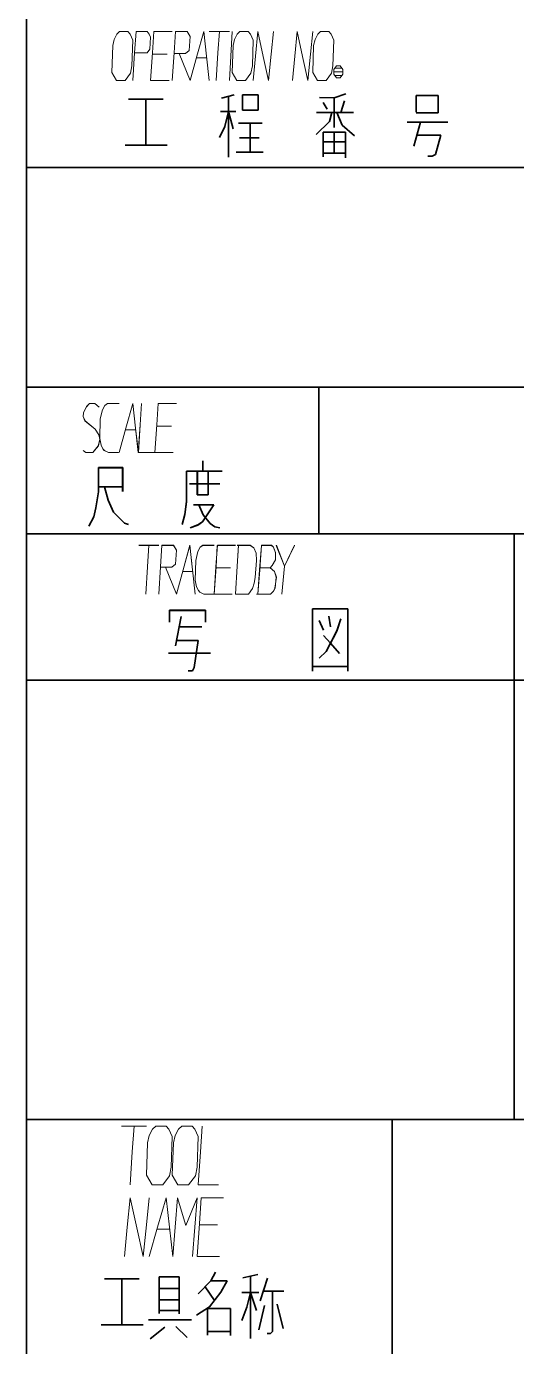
# Model space of a CAD drawing. Header units: millimetres. Extents: x 1333 to 104182, y -62616 to -5704.
# Drawn here: x 46891.3 to 46931.5, y -62393.4 to -62285.3 of the extents above; entities that cross this region are included whole.
import ezdxf

# ---------------------------------------------------------------- set-up
doc = ezdxf.new("R2010")
doc.units = ezdxf.units.MM
doc.header["$LTSCALE"] = 0.5
doc.layers.add('08', color=1, linetype='Continuous')

# ---------------------------------------------------------------- blocks, each defined once
blk = doc.blocks.new('999')
at = {"color": 7, "lineweight": 35}
for p, q in [((75474.98, -11451.12), (75474.98, -11826.55)), ((75474.98, -11502.12), (75594.98, -11502.12)), ((75849.98, -11529.12), (75474.98, -11529.12)), ((75849.98, -11547.12), (75474.98, -11547.12)), ((75534.98, -11619.12), (75534.98, -11547.12)), ((75534.98, -11547.12), (75534.98, -11619.12)), ((75474.98, -11565.12), (75849.98, -11565.12)), ((75849.98, -11619.12), (75474.98, -11619.12)), ((75519.98, -11694.12), (75519.98, -11619.12))]:
    blk.add_line(p, q, dxfattribs=at)
at = {"color": 7, "lineweight": 35, "ltscale": 0.035352}
for p, q in [((75487.56, -11493.7), (75491.8, -11493.7)), ((75484.6, -11638.71), (75488.85, -11638.71))]:
    blk.add_line(p, q, dxfattribs=at)
at = {"color": 7, "lineweight": 35, "ltscale": 0.047241}
blk.add_line((75489.69, -11493.7), (75489.69, -11499.37), dxfattribs=at)
at = {"color": 7, "lineweight": 35, "ltscale": 0.013541}
blk.add_line((75500.55, -11493.17), (75498.98, -11493.58), dxfattribs=at)
at = {"color": 7, "lineweight": 35, "ltscale": 0.062445}
blk.add_line((75499.85, -11493.35), (75499.85, -11500.85), dxfattribs=at)
at = {"color": 7, "lineweight": 35, "ltscale": 0.015881}
for p, q in [((75501.58, -11493.19), (75503.49, -11493.19)), ((75503.49, -11495.04), (75501.58, -11495.04))]:
    blk.add_line(p, q, dxfattribs=at)
at = {"color": 7, "lineweight": 35, "ltscale": 0.015408}
for p, q in [((75501.58, -11495.04), (75501.58, -11493.19)), ((75503.49, -11493.19), (75503.49, -11495.04))]:
    blk.add_line(p, q, dxfattribs=at)
at = {"color": 7, "lineweight": 35, "ltscale": 0.014799}
blk.add_line((75512.84, -11493.55), (75511.06, -11493.5), dxfattribs=at)
at = {"color": 7, "lineweight": 35, "ltscale": 0.007986}
blk.add_line((75511.5, -11494.12), (75511.99, -11494.94), dxfattribs=at)
at = {"color": 7, "lineweight": 35, "ltscale": 0.012807}
blk.add_line((75514.29, -11493.06), (75512.84, -11493.55), dxfattribs=at)
at = {"color": 7, "lineweight": 35, "ltscale": 0.030356}
blk.add_line((75512.84, -11493.55), (75512.84, -11497.19), dxfattribs=at)
at = {"color": 7, "lineweight": 35, "ltscale": 0.012557}
blk.add_line((75514.12, -11493.91), (75513.68, -11495.35), dxfattribs=at)
at = {"color": 7, "lineweight": 35, "ltscale": 0.0229}
for p, q in [((75522.92, -11493.25), (75525.66, -11493.25)), ((75525.66, -11495.38), (75522.92, -11495.38)), ((75511.48, -11497.74), (75514.23, -11497.74)), ((75511.48, -11498.95), (75514.23, -11498.95)), ((75511.48, -11500.35), (75514.23, -11500.35))]:
    blk.add_line(p, q, dxfattribs=at)
at = {"color": 7, "lineweight": 35, "ltscale": 0.017297}
blk.add_line((75522.92, -11495.32), (75522.92, -11493.25), dxfattribs=at)
at = {"color": 7, "lineweight": 35, "ltscale": 0.017825}
blk.add_line((75525.66, -11493.25), (75525.66, -11495.38), dxfattribs=at)
at = {"color": 7, "lineweight": 35, "ltscale": 0.015503}
blk.add_line((75498.88, -11495.22), (75500.74, -11495.22), dxfattribs=at)
at = {"color": 7, "lineweight": 35, "ltscale": 0.015863}
blk.add_line((75499.85, -11495.22), (75499.39, -11497.07), dxfattribs=at)
at = {"color": 7, "lineweight": 35, "ltscale": 0.01831}
blk.add_line((75499.85, -11495.22), (75500.43, -11497.34), dxfattribs=at)
at = {"color": 7, "lineweight": 35, "ltscale": 0.038208}
blk.add_line((75510.66, -11495.35), (75515.24, -11495.35), dxfattribs=at)
at = {"color": 7, "lineweight": 35, "ltscale": 0.009288}
blk.add_line((75512.56, -11495.35), (75512.29, -11496.43), dxfattribs=at)
at = {"color": 7, "lineweight": 35, "ltscale": 0.014155}
blk.add_line((75513.19, -11495.35), (75513.85, -11496.91), dxfattribs=at)
at = {"color": 7, "lineweight": 35, "ltscale": 0.012209}
blk.add_line((75499.39, -11497.07), (75498.76, -11498.4), dxfattribs=at)
at = {"color": 7, "lineweight": 35, "ltscale": 0.024377}
for p, q in [((75501.06, -11496.67), (75503.98, -11496.67)), ((75523.04, -11498.11), (75525.96, -11498.11))]:
    blk.add_line(p, q, dxfattribs=at)
at = {"color": 7, "lineweight": 35, "ltscale": 0.029434}
blk.add_line((75502.5, -11496.67), (75502.5, -11500.2), dxfattribs=at)
at = {"color": 7, "lineweight": 35, "ltscale": 0.019327}
blk.add_line((75512.29, -11496.43), (75510.62, -11498.04), dxfattribs=at)
at = {"color": 7, "lineweight": 35, "ltscale": 0.016253}
blk.add_line((75513.85, -11496.91), (75515.33, -11498.19), dxfattribs=at)
at = {"color": 7, "lineweight": 35, "ltscale": 0.041748}
blk.add_line((75521.84, -11496.51), (75526.85, -11496.51), dxfattribs=at)
at = {"color": 7, "lineweight": 35, "ltscale": 0.025634}
blk.add_line((75523.47, -11496.51), (75522.67, -11499.48), dxfattribs=at)
at = {"color": 7, "lineweight": 35, "ltscale": 0.019995}
blk.add_line((75501.22, -11498.46), (75503.62, -11498.46), dxfattribs=at)
at = {"color": 7, "lineweight": 35, "ltscale": 0.025415}
blk.add_line((75511.48, -11500.79), (75511.48, -11497.74), dxfattribs=at)
at = {"color": 7, "lineweight": 35, "ltscale": 0.021707}
blk.add_line((75512.86, -11497.74), (75512.86, -11500.35), dxfattribs=at)
at = {"color": 7, "lineweight": 35, "ltscale": 0.026474}
blk.add_line((75514.23, -11497.74), (75514.23, -11500.92), dxfattribs=at)
at = {"color": 7, "lineweight": 35, "ltscale": 0.020594}
blk.add_line((75525.96, -11498.11), (75525.32, -11500.5), dxfattribs=at)
at = {"color": 7, "lineweight": 35, "ltscale": 0.043286}
blk.add_line((75487.12, -11499.37), (75492.31, -11499.37), dxfattribs=at)
at = {"color": 7, "lineweight": 35, "ltscale": 0.027747}
blk.add_line((75500.77, -11500.2), (75504.1, -11500.2), dxfattribs=at)
at = {"color": 7, "lineweight": 35, "ltscale": 0.004529}
blk.add_line((75524.92, -11500.73), (75524.38, -11500.73), dxfattribs=at)
at = {"color": 7, "lineweight": 35, "ltscale": 0.003862}
blk.add_line((75525.32, -11500.5), (75524.92, -11500.73), dxfattribs=at)
at = {"color": 7, "lineweight": 35, "ltscale": 0.15}
blk.add_line((75510.98, -11529.12), (75510.98, -11547.12), dxfattribs=at)
at = {"color": 7, "lineweight": 35, "ltscale": 0.01048}
blk.add_line((75496.7, -11538.17), (75496.7, -11539.43), dxfattribs=at)
at = {"color": 7, "lineweight": 35, "ltscale": 0.024719}
blk.add_line((75483.84, -11541.97), (75483.84, -11539), dxfattribs=at)
at = {"color": 7, "lineweight": 35, "ltscale": 0.024854}
for p, q in [((75483.84, -11539), (75486.83, -11539)), ((75483.84, -11541.37), (75486.83, -11541.37))]:
    blk.add_line(p, q, dxfattribs=at)
at = {"color": 7, "lineweight": 35, "ltscale": 0.024521}
blk.add_line((75486.83, -11539), (75486.83, -11541.94), dxfattribs=at)
at = {"color": 7, "lineweight": 35, "ltscale": 0.031244}
blk.add_line((75494.66, -11539.43), (75494.66, -11543.18), dxfattribs=at)
at = {"color": 7, "lineweight": 35, "ltscale": 0.036694}
blk.add_line((75499.07, -11539.43), (75494.66, -11539.43), dxfattribs=at)
at = {"color": 7, "lineweight": 35, "ltscale": 0.024323}
for p, q in [((75496.01, -11539.43), (75496.01, -11542.35)), ((75497.36, -11542.35), (75497.36, -11539.43))]:
    blk.add_line(p, q, dxfattribs=at)
at = {"color": 7, "lineweight": 35, "ltscale": 0.013959}
blk.add_line((75484.58, -11541.37), (75485.03, -11542.99), dxfattribs=at)
at = {"color": 7, "lineweight": 35, "ltscale": 0.030969}
blk.add_line((75498.78, -11540.97), (75495.07, -11540.97), dxfattribs=at)
at = {"color": 7, "lineweight": 35, "ltscale": 0.016611}
blk.add_line((75483.54, -11543.94), (75483.84, -11541.97), dxfattribs=at)
at = {"color": 7, "lineweight": 35, "ltscale": 0.013629}
blk.add_line((75485.03, -11542.99), (75485.69, -11544.48), dxfattribs=at)
at = {"color": 7, "lineweight": 35, "ltscale": 0.011255}
blk.add_line((75496.01, -11542.35), (75497.36, -11542.35), dxfattribs=at)
at = {"color": 7, "lineweight": 35, "ltscale": 0.009543}
blk.add_line((75483.28, -11545.05), (75483.54, -11543.94), dxfattribs=at)
at = {"color": 7, "lineweight": 35, "ltscale": 0.008799}
blk.add_line((75485.69, -11544.48), (75486.45, -11545.22), dxfattribs=at)
at = {"color": 7, "lineweight": 35, "ltscale": 0.010648}
blk.add_line((75494.48, -11544.77), (75494.14, -11546), dxfattribs=at)
at = {"color": 7, "lineweight": 35, "ltscale": 0.013344}
blk.add_line((75494.66, -11543.18), (75494.48, -11544.77), dxfattribs=at)
at = {"color": 7, "lineweight": 35, "ltscale": 0.020715}
blk.add_line((75495.56, -11543.56), (75498.05, -11543.56), dxfattribs=at)
at = {"color": 7, "lineweight": 35, "ltscale": 0.011421}
blk.add_line((75496.18, -11543.56), (75496.72, -11544.81), dxfattribs=at)
at = {"color": 7, "lineweight": 35, "ltscale": 0.020932}
blk.add_line((75498.05, -11543.56), (75496.65, -11545.64), dxfattribs=at)
at = {"color": 7, "lineweight": 35, "ltscale": 0.01079}
blk.add_line((75482.66, -11546.19), (75483.28, -11545.05), dxfattribs=at)
at = {"color": 7, "lineweight": 35, "ltscale": 0.007125}
blk.add_line((75486.45, -11545.22), (75487.04, -11545.83), dxfattribs=at)
at = {"color": 7, "lineweight": 35, "ltscale": 0.004316}
blk.add_line((75487.04, -11545.83), (75487.54, -11545.98), dxfattribs=at)
at = {"color": 7, "lineweight": 35, "ltscale": 0.008369}
blk.add_line((75496.09, -11546.05), (75495.14, -11546.38), dxfattribs=at)
at = {"color": 7, "lineweight": 35, "ltscale": 0.005809}
blk.add_line((75496.65, -11545.64), (75496.09, -11546.05), dxfattribs=at)
at = {"color": 7, "lineweight": 35, "ltscale": 0.011233}
blk.add_line((75496.72, -11544.81), (75497.58, -11545.86), dxfattribs=at)
at = {"color": 7, "lineweight": 35, "ltscale": 0.006083}
blk.add_line((75497.58, -11545.86), (75498.17, -11546.28), dxfattribs=at)
at = {"color": 7, "lineweight": 35, "ltscale": 0.005221}
blk.add_line((75498.17, -11546.28), (75498.78, -11546.4), dxfattribs=at)
at = {"color": 7, "lineweight": 35, "ltscale": 0.036902}
blk.add_line((75492.6, -11556.54), (75497.03, -11556.54), dxfattribs=at)
at = {"color": 7, "lineweight": 35, "ltscale": 0.012259}
blk.add_line((75492.6, -11558.01), (75492.6, -11556.54), dxfattribs=at)
at = {"color": 7, "lineweight": 35, "ltscale": 0.030595}
blk.add_line((75494.02, -11557.3), (75493.34, -11560.9), dxfattribs=at)
at = {"color": 7, "lineweight": 35, "ltscale": 0.012061}
blk.add_line((75497.03, -11556.54), (75497.03, -11557.98), dxfattribs=at)
at = {"color": 7, "lineweight": 35, "ltscale": 0.036108}
for p, q in [((75510.2, -11556.37), (75514.53, -11556.37)), ((75510.2, -11563.44), (75514.53, -11563.44))]:
    blk.add_line(p, q, dxfattribs=at)
at = {"color": 7, "lineweight": 35, "ltscale": 0.063873}
for p, q in [((75510.2, -11564.03), (75510.2, -11556.37)), ((75514.53, -11556.37), (75514.53, -11564.03))]:
    blk.add_line(p, q, dxfattribs=at)
at = {"color": 7, "lineweight": 35, "ltscale": 0.010992}
blk.add_line((75512.21, -11557.25), (75512.4, -11558.55), dxfattribs=at)
at = {"color": 7, "lineweight": 35, "ltscale": 0.013066}
blk.add_line((75513.65, -11557.58), (75513.18, -11559.08), dxfattribs=at)
at = {"color": 7, "lineweight": 35, "ltscale": 0.023132}
blk.add_line((75493.78, -11558.57), (75496.56, -11558.57), dxfattribs=at)
at = {"color": 7, "lineweight": 35, "ltscale": 0.011061}
blk.add_line((75511, -11557.77), (75511.55, -11558.98), dxfattribs=at)
at = {"color": 7, "lineweight": 35, "ltscale": 0.023868}
blk.add_line((75513.18, -11559.08), (75511.85, -11561.61), dxfattribs=at)
at = {"color": 7, "lineweight": 35, "ltscale": 0.022034}
blk.add_line((75493.46, -11560.24), (75496.11, -11560.24), dxfattribs=at)
at = {"color": 7, "lineweight": 35, "ltscale": 0.027953}
blk.add_line((75496.11, -11560.24), (75495.64, -11563.56), dxfattribs=at)
at = {"color": 7, "lineweight": 35, "ltscale": 0.010602}
blk.add_line((75511.55, -11559.62), (75512.4, -11560.56), dxfattribs=at)
at = {"color": 7, "lineweight": 35, "ltscale": 0.01417}
blk.add_line((75512.4, -11560.56), (75513.51, -11561.85), dxfattribs=at)
at = {"color": 7, "lineweight": 35, "ltscale": 0.043213}
blk.add_line((75492.46, -11561.8), (75497.65, -11561.8), dxfattribs=at)
at = {"color": 7, "lineweight": 35, "ltscale": 0.009648}
blk.add_line((75511.85, -11561.61), (75511, -11562.4), dxfattribs=at)
at = {"color": 7, "lineweight": 35, "ltscale": 0.00435}
blk.add_line((75495.4, -11563.96), (75494.88, -11563.99), dxfattribs=at)
at = {"color": 7, "lineweight": 35, "ltscale": 0.003899}
blk.add_line((75495.64, -11563.56), (75495.4, -11563.96), dxfattribs=at)
at = {"color": 7, "lineweight": 35, "ltscale": 0.047238}
blk.add_line((75486.74, -11638.71), (75486.74, -11644.38), dxfattribs=at)
at = {"color": 7, "lineweight": 35, "ltscale": 0.037363}
blk.add_line((75491.33, -11642.96), (75491.33, -11638.48), dxfattribs=at)
at = {"color": 7, "lineweight": 35, "ltscale": 0.020349}
for p, q in [((75491.33, -11638.48), (75493.77, -11638.48)), ((75491.33, -11639.9), (75493.77, -11639.9)), ((75491.33, -11641.29), (75493.77, -11641.29)), ((75491.33, -11642.6), (75493.77, -11642.6))]:
    blk.add_line(p, q, dxfattribs=at)
at = {"color": 7, "lineweight": 35, "ltscale": 0.037793}
blk.add_line((75493.77, -11638.48), (75493.77, -11643.01), dxfattribs=at)
at = {"color": 7, "lineweight": 35, "ltscale": 0.01005}
blk.add_line((75498.25, -11637.91), (75497.68, -11638.97), dxfattribs=at)
at = {"color": 7, "lineweight": 35, "ltscale": 0.015902}
blk.add_line((75503.46, -11638.19), (75501.6, -11638.58), dxfattribs=at)
at = {"color": 7, "lineweight": 35, "ltscale": 0.063971}
blk.add_line((75502.57, -11638.38), (75502.57, -11646.05), dxfattribs=at)
at = {"color": 7, "lineweight": 35, "ltscale": 0.024585}
blk.add_line((75504.65, -11638.62), (75503.74, -11641.43), dxfattribs=at)
at = {"color": 7, "lineweight": 35, "ltscale": 0.018417}
blk.add_line((75497.68, -11638.97), (75496.13, -11640.55), dxfattribs=at)
at = {"color": 7, "lineweight": 35, "ltscale": 0.016932}
blk.add_line((75498.11, -11641.38), (75496.96, -11639.71), dxfattribs=at)
at = {"color": 7, "lineweight": 35, "ltscale": 0.018938}
blk.add_line((75498.92, -11640.37), (75497.5, -11642.14), dxfattribs=at)
at = {"color": 7, "lineweight": 35, "ltscale": 0.016846}
blk.add_line((75497.68, -11638.97), (75499.7, -11638.97), dxfattribs=at)
at = {"color": 7, "lineweight": 35, "ltscale": 0.013337}
blk.add_line((75499.7, -11638.97), (75498.92, -11640.37), dxfattribs=at)
at = {"color": 7, "lineweight": 35, "ltscale": 0.01731}
blk.add_line((75501.49, -11640.4), (75503.56, -11640.4), dxfattribs=at)
at = {"color": 7, "lineweight": 35, "ltscale": 0.015606}
blk.add_line((75502.57, -11640.4), (75502.11, -11642.21), dxfattribs=at)
at = {"color": 7, "lineweight": 35, "ltscale": 0.019506}
blk.add_line((75502.57, -11640.4), (75503.31, -11642.62), dxfattribs=at)
at = {"color": 7, "lineweight": 35, "ltscale": 0.021167}
blk.add_line((75504.13, -11640.23), (75506.67, -11640.23), dxfattribs=at)
at = {"color": 7, "lineweight": 35, "ltscale": 0.041412}
blk.add_line((75505.28, -11640.23), (75505.28, -11645.2), dxfattribs=at)
at = {"color": 7, "lineweight": 35, "ltscale": 0.0158}
blk.add_line((75497.5, -11642.14), (75495.91, -11643.18), dxfattribs=at)
at = {"color": 7, "lineweight": 35, "ltscale": 0.025803}
blk.add_line((75504.27, -11641.98), (75503.58, -11644.99), dxfattribs=at)
at = {"color": 7, "lineweight": 35, "ltscale": 0.025435}
blk.add_line((75505.83, -11641.84), (75506.57, -11644.8), dxfattribs=at)
at = {"color": 7, "lineweight": 35, "ltscale": 0.044141}
blk.add_line((75489.99, -11643.76), (75495.29, -11643.76), dxfattribs=at)
at = {"color": 7, "lineweight": 35, "ltscale": 0.023572}
for p, q in [((75497.26, -11642.34), (75500.09, -11642.34)), ((75497.26, -11645.19), (75500.09, -11645.19))]:
    blk.add_line(p, q, dxfattribs=at)
at = {"color": 7, "lineweight": 35, "ltscale": 0.027603}
blk.add_line((75497.26, -11645.65), (75497.26, -11642.34), dxfattribs=at)
at = {"color": 7, "lineweight": 35, "ltscale": 0.027719}
blk.add_line((75500.09, -11642.34), (75500.09, -11645.66), dxfattribs=at)
at = {"color": 7, "lineweight": 35, "ltscale": 0.014325}
blk.add_line((75502.11, -11642.21), (75501.5, -11643.82), dxfattribs=at)
at = {"color": 7, "lineweight": 35, "ltscale": 0.043274}
blk.add_line((75484.17, -11644.38), (75489.36, -11644.38), dxfattribs=at)
at = {"color": 7, "lineweight": 35, "ltscale": 0.019084}
blk.add_line((75492, -11644.66), (75490.2, -11646.08), dxfattribs=at)
at = {"color": 7, "lineweight": 35, "ltscale": 0.016232}
blk.add_line((75493.36, -11644.56), (75494.75, -11645.93), dxfattribs=at)
at = {"color": 7, "lineweight": 35, "ltscale": 0.002965}
blk.add_line((75505.28, -11645.2), (75505.03, -11645.45), dxfattribs=at)
at = {"color": 7, "lineweight": 35, "ltscale": 0.003479}
blk.add_line((75505.03, -11645.45), (75504.61, -11645.45), dxfattribs=at)
at = {"color": 7, "lineweight": 13}
for points in [[(75487.12, -11491.4), (75487.79, -11490.5), (75487.96, -11489.6), (75488.08, -11486.45), (75487.74, -11485.7), (75487.46, -11485.4), (75486.44, -11485.4), (75486.11, -11485.7), (75485.77, -11486.37), (75485.6, -11487.12), (75485.49, -11490.42), (75486.05, -11491.4)], [(75501.93, -11491.4), (75502.61, -11490.5), (75502.78, -11489.6), (75502.89, -11486.45), (75502.55, -11485.7), (75502.27, -11485.4), (75501.26, -11485.4), (75500.92, -11485.7), (75500.58, -11486.37), (75500.41, -11487.12), (75500.3, -11490.42), (75500.86, -11491.4)], [(75511.85, -11491.4), (75512.52, -11490.5), (75512.69, -11489.6), (75512.8, -11486.45), (75512.47, -11485.7), (75512.18, -11485.4), (75511.17, -11485.4), (75510.83, -11485.7), (75510.49, -11486.37), (75510.32, -11487.12), (75510.21, -11490.42), (75510.78, -11491.4)], [(75513.14, -11491.1), (75513.59, -11491.1), (75513.93, -11490.65), (75513.93, -11490.05), (75513.59, -11489.6), (75513.14, -11489.6), (75512.8, -11490.05), (75512.8, -11490.65)], [(75491.75, -11627.14), (75492.59, -11626.06), (75492.79, -11624.98), (75492.93, -11621.2), (75492.52, -11620.3), (75492.17, -11619.94), (75490.92, -11619.94), (75490.51, -11620.3), (75490.09, -11621.11), (75489.88, -11622.01), (75489.74, -11625.97), (75490.44, -11627.14)], [(75494.94, -11627.14), (75495.77, -11626.06), (75495.98, -11624.98), (75496.12, -11621.2), (75495.7, -11620.3), (75495.36, -11619.94), (75494.11, -11619.94), (75493.69, -11620.3), (75493.28, -11621.11), (75493.07, -11622.01), (75492.93, -11625.97), (75493.63, -11627.14)]]:
    blk.add_lwpolyline(points, close=True, dxfattribs=at)
for points in [[(75488.08, -11491.4), (75488.3, -11488.02), (75488.47, -11485.4), (75489.82, -11485.4), (75490.1, -11485.7), (75490.27, -11486.07), (75490.16, -11487.57), (75489.82, -11488.02), (75488.3, -11488.02)], [(75492.53, -11491.4), (75490.27, -11491.4), (75490.5, -11488.02), (75490.67, -11485.4), (75492.92, -11485.4)], [(75492.92, -11491.4), (75493.15, -11488.02), (75493.31, -11485.4), (75494.78, -11485.4), (75495.12, -11486), (75495, -11487.72), (75494.55, -11488.1), (75493.15, -11488.1)], [(75495.12, -11491.4), (75495.96, -11488.4), (75496.81, -11485.4), (75497.14, -11488.4), (75497.48, -11491.4)], [(75497.48, -11485.4), (75499.96, -11485.4)], [(75498.33, -11491.4), (75498.55, -11488.02), (75498.72, -11485.4)], [(75499.96, -11491.4), (75500.13, -11488.4), (75500.3, -11485.4)], [(75502.89, -11491.4), (75503.17, -11488.4), (75503.45, -11485.4), (75504.13, -11488.47), (75504.75, -11491.4), (75505.09, -11488.17), (75505.37, -11485.4)], [(75507.73, -11491.4), (75508.02, -11488.4), (75508.3, -11485.4), (75508.97, -11488.47), (75509.59, -11491.4), (75509.93, -11488.17), (75510.21, -11485.4)], [(75490.5, -11488.17), (75492.3, -11488.17)], [(75493.77, -11488.1), (75495.12, -11491.4)], [(75495.91, -11488.62), (75497.14, -11488.62)], [(75513.93, -11490.35), (75512.8, -11490.35)], [(75512.92, -11489.9), (75513.82, -11489.9)], [(75512.92, -11490.8), (75513.82, -11490.8)], [(75481.97, -11536.9), (75482.31, -11537.13), (75483.16, -11537.13), (75483.83, -11536.3), (75484, -11535.55), (75483.89, -11534.95), (75483.44, -11534.28), (75482.19, -11533.23), (75481.97, -11532.7), (75482.02, -11532.25), (75482.36, -11531.5), (75482.76, -11531.13), (75483.38, -11531.13), (75483.95, -11531.58)], [(75486.32, -11537.13), (75485.08, -11537.13), (75484.57, -11536.9), (75484.4, -11536.68), (75484.17, -11536.23), (75484, -11535.4), (75484.06, -11533), (75484.34, -11531.88), (75484.63, -11531.35), (75484.97, -11531.13), (75486.38, -11531.13)], [(75486.38, -11537.13), (75487.23, -11534.13), (75488.08, -11531.13), (75488.42, -11534.13), (75488.75, -11537.13)], [(75490.79, -11537.13), (75488.75, -11537.13), (75488.98, -11533.75), (75489.15, -11531.13)], [(75493.05, -11537.13), (75490.79, -11537.13), (75491.02, -11533.75), (75491.19, -11531.13), (75493.45, -11531.13)], [(75487.17, -11534.35), (75488.42, -11534.35)], [(75491.02, -11533.9), (75492.83, -11533.9)], [(75488.83, -11548.55), (75491.27, -11548.55)], [(75489.66, -11554.55), (75489.88, -11551.17), (75490.05, -11548.55)], [(75491.27, -11554.55), (75491.49, -11551.17), (75491.66, -11548.55), (75493.1, -11548.55), (75493.43, -11549.15), (75493.32, -11550.87), (75492.88, -11551.25), (75491.49, -11551.25)], [(75493.43, -11554.55), (75494.26, -11551.55), (75495.09, -11548.55), (75495.43, -11551.55), (75495.76, -11554.55)], [(75498.03, -11554.55), (75496.81, -11554.55), (75496.31, -11554.32), (75496.15, -11554.1), (75495.92, -11553.65), (75495.76, -11552.82), (75495.81, -11550.42), (75496.09, -11549.3), (75496.37, -11548.77), (75496.7, -11548.55), (75498.09, -11548.55)], [(75500.3, -11554.55), (75498.09, -11554.55), (75498.31, -11551.17), (75498.47, -11548.55), (75500.69, -11548.55)], [(75500.69, -11554.55), (75502.3, -11554.55), (75502.8, -11553.87), (75503.02, -11553.2), (75503.13, -11552.52), (75503.3, -11550.42), (75503.24, -11549.52), (75502.96, -11548.85), (75502.52, -11548.55), (75500.91, -11548.55)], [(75501.08, -11548.55), (75500.91, -11551.1), (75500.69, -11554.55)], [(75503.3, -11554.55), (75505.01, -11554.55), (75505.4, -11554.17), (75505.57, -11553.8), (75505.73, -11552.45), (75505.51, -11551.77), (75504.96, -11551.32), (75505.24, -11551.02), (75505.62, -11550.35), (75505.62, -11549.45), (75505.4, -11548.77), (75505.12, -11548.55), (75503.91, -11548.55), (75503.68, -11551.55), (75503.46, -11554.55)], [(75505.73, -11548.55), (75506.73, -11551.1), (75506.4, -11554.55)], [(75506.73, -11551.1), (75507.95, -11548.55)], [(75492.1, -11551.25), (75493.43, -11554.55)], [(75494.21, -11551.77), (75495.43, -11551.77)], [(75498.31, -11551.32), (75500.08, -11551.32)], [(75504.96, -11551.32), (75503.68, -11551.32)], [(75486.7, -11619.94), (75489.74, -11619.94)], [(75487.73, -11627.14), (75488.01, -11623.09), (75488.22, -11619.94)], [(75498.62, -11627.14), (75496.12, -11627.14), (75496.4, -11623.09), (75496.61, -11619.94)], [(75487.04, -11635.95), (75487.39, -11632.35), (75487.74, -11628.75), (75488.57, -11632.44), (75489.33, -11635.95), (75489.75, -11632.08), (75490.09, -11628.75)], [(75490.09, -11635.95), (75491.13, -11632.35), (75492.17, -11628.75), (75492.59, -11632.35), (75493, -11635.95)], [(75493, -11635.95), (75493.28, -11632.35), (75493.56, -11628.75), (75494.6, -11632.17), (75495.98, -11628.75), (75495.71, -11632.35), (75495.43, -11635.95)], [(75498.76, -11635.95), (75495.98, -11635.95), (75496.26, -11631.9), (75496.47, -11628.75), (75499.24, -11628.75)], [(75496.26, -11632.08), (75498.48, -11632.08)], [(75491.06, -11632.62), (75492.59, -11632.62)]]:
    blk.add_lwpolyline(points, dxfattribs=at)

msp = doc.modelspace()

# ---------------------------------------------------------------- linework, layer by layer
at = {"color": 7, "lineweight": 35}
for p, q in [((46891.32, -62262.825), (46891.32, -62513.113)), ((47141.32, -62326.825), (46891.32, -62326.825)), ((46931.32, -62374.825), (46931.32, -62326.825)), ((46931.32, -62326.825), (46931.32, -62374.825)), ((46891.32, -62338.825), (47141.32, -62338.825))]:
    msp.add_line(p, q, dxfattribs=at)
at = {"color": 7, "lineweight": 35, "ltscale": 0.15}
msp.add_line((46915.32, -62314.825), (46915.32, -62326.825), dxfattribs=at)
at = {"color": 7, "lineweight": 35, "ltscale": 0.024719}
msp.add_line((46897.23, -62323.389), (46897.23, -62321.412), dxfattribs=at)
at = {"color": 7, "lineweight": 35, "ltscale": 0.024854}
for p, q in [((46897.23, -62321.412), (46899.218, -62321.412)), ((46897.23, -62322.994), (46899.218, -62322.994))]:
    msp.add_line(p, q, dxfattribs=at)
at = {"color": 7, "lineweight": 35, "ltscale": 0.024521}
msp.add_line((46899.218, -62321.412), (46899.218, -62323.373), dxfattribs=at)
at = {"color": 7, "lineweight": 35, "ltscale": 0.031244}
msp.add_line((46904.444, -62321.696), (46904.444, -62324.196), dxfattribs=at)
at = {"color": 7, "lineweight": 35, "ltscale": 0.036694}
msp.add_line((46907.379, -62321.696), (46904.444, -62321.696), dxfattribs=at)
at = {"color": 7, "lineweight": 35, "ltscale": 0.024323}
for p, q in [((46905.343, -62321.696), (46905.343, -62323.642)), ((46906.244, -62323.642), (46906.244, -62321.696))]:
    msp.add_line(p, q, dxfattribs=at)
at = {"color": 7, "lineweight": 35, "ltscale": 0.01048}
msp.add_line((46905.801, -62320.858), (46905.801, -62321.696), dxfattribs=at)
at = {"color": 7, "lineweight": 35, "ltscale": 0.030969}
msp.add_line((46907.19, -62322.725), (46904.712, -62322.725), dxfattribs=at)
at = {"color": 7, "lineweight": 35, "ltscale": 0.016611}
msp.add_line((46897.025, -62324.702), (46897.23, -62323.389), dxfattribs=at)
at = {"color": 7, "lineweight": 35, "ltscale": 0.013959}
msp.add_line((46897.719, -62322.994), (46898.019, -62324.069), dxfattribs=at)
at = {"color": 7, "lineweight": 35, "ltscale": 0.011255}
msp.add_line((46905.343, -62323.642), (46906.244, -62323.642), dxfattribs=at)
at = {"color": 7, "lineweight": 35, "ltscale": 0.009543}
msp.add_line((46896.851, -62325.446), (46897.025, -62324.702), dxfattribs=at)
at = {"color": 7, "lineweight": 35, "ltscale": 0.013629}
msp.add_line((46898.019, -62324.069), (46898.461, -62325.066), dxfattribs=at)
at = {"color": 7, "lineweight": 35, "ltscale": 0.008799}
msp.add_line((46898.461, -62325.066), (46898.966, -62325.556), dxfattribs=at)
at = {"color": 7, "lineweight": 35, "ltscale": 0.013344}
msp.add_line((46904.444, -62324.196), (46904.318, -62325.256), dxfattribs=at)
at = {"color": 7, "lineweight": 35, "ltscale": 0.020715}
msp.add_line((46905.043, -62324.449), (46906.701, -62324.449), dxfattribs=at)
at = {"color": 7, "lineweight": 35, "ltscale": 0.011421}
msp.add_line((46905.454, -62324.449), (46905.817, -62325.287), dxfattribs=at)
at = {"color": 7, "lineweight": 35, "ltscale": 0.020932}
msp.add_line((46906.701, -62324.449), (46905.77, -62325.841), dxfattribs=at)
at = {"color": 7, "lineweight": 35, "ltscale": 0.01079}
msp.add_line((46896.441, -62326.205), (46896.851, -62325.446), dxfattribs=at)
at = {"color": 7, "lineweight": 35, "ltscale": 0.007125}
msp.add_line((46898.966, -62325.556), (46899.361, -62325.968), dxfattribs=at)
at = {"color": 7, "lineweight": 35, "ltscale": 0.004316}
msp.add_line((46899.361, -62325.968), (46899.693, -62326.063), dxfattribs=at)
at = {"color": 7, "lineweight": 35, "ltscale": 0.010648}
msp.add_line((46904.318, -62325.256), (46904.096, -62326.078), dxfattribs=at)
at = {"color": 7, "lineweight": 35, "ltscale": 0.008369}
msp.add_line((46905.391, -62326.11), (46904.759, -62326.332), dxfattribs=at)
at = {"color": 7, "lineweight": 35, "ltscale": 0.005809}
msp.add_line((46905.77, -62325.841), (46905.391, -62326.11), dxfattribs=at)
at = {"color": 7, "lineweight": 35, "ltscale": 0.011233}
msp.add_line((46905.817, -62325.287), (46906.385, -62325.983), dxfattribs=at)
at = {"color": 7, "lineweight": 35, "ltscale": 0.006083}
msp.add_line((46906.385, -62325.983), (46906.78, -62326.268), dxfattribs=at)
at = {"color": 7, "lineweight": 35, "ltscale": 0.005221}
msp.add_line((46906.78, -62326.268), (46907.19, -62326.347), dxfattribs=at)
at = {"color": 7, "lineweight": 35, "ltscale": 0.036902}
msp.add_line((46903.07, -62333.103), (46906.022, -62333.103), dxfattribs=at)
at = {"color": 7, "lineweight": 35, "ltscale": 0.012259}
msp.add_line((46903.07, -62334.083), (46903.07, -62333.103), dxfattribs=at)
at = {"color": 7, "lineweight": 35, "ltscale": 0.030595}
msp.add_line((46904.017, -62333.609), (46903.56, -62336.013), dxfattribs=at)
at = {"color": 7, "lineweight": 35, "ltscale": 0.012061}
msp.add_line((46906.022, -62333.103), (46906.022, -62334.067), dxfattribs=at)
at = {"color": 7, "lineweight": 35, "ltscale": 0.036108}
for p, q in [((46914.798, -62332.992), (46917.687, -62332.992)), ((46914.798, -62337.706), (46917.687, -62337.706))]:
    msp.add_line(p, q, dxfattribs=at)
at = {"color": 7, "lineweight": 35, "ltscale": 0.063873}
for p, q in [((46914.798, -62338.102), (46914.798, -62332.992)), ((46917.687, -62332.992), (46917.687, -62338.102))]:
    msp.add_line(p, q, dxfattribs=at)
at = {"color": 7, "lineweight": 35, "ltscale": 0.010992}
msp.add_line((46916.14, -62333.577), (46916.267, -62334.447), dxfattribs=at)
at = {"color": 7, "lineweight": 35, "ltscale": 0.013066}
msp.add_line((46917.103, -62333.799), (46916.788, -62334.795), dxfattribs=at)
at = {"color": 7, "lineweight": 35, "ltscale": 0.023132}
msp.add_line((46903.856, -62334.456), (46905.707, -62334.456), dxfattribs=at)
at = {"color": 7, "lineweight": 35, "ltscale": 0.011061}
msp.add_line((46915.335, -62333.925), (46915.699, -62334.732), dxfattribs=at)
at = {"color": 7, "lineweight": 35, "ltscale": 0.023868}
msp.add_line((46916.788, -62334.795), (46915.904, -62336.488), dxfattribs=at)
at = {"color": 7, "lineweight": 35, "ltscale": 0.022034}
msp.add_line((46903.644, -62335.571), (46905.407, -62335.571), dxfattribs=at)
at = {"color": 7, "lineweight": 35, "ltscale": 0.027953}
msp.add_line((46905.407, -62335.571), (46905.091, -62337.785), dxfattribs=at)
at = {"color": 7, "lineweight": 35, "ltscale": 0.010602}
msp.add_line((46915.699, -62335.159), (46916.271, -62335.785), dxfattribs=at)
at = {"color": 7, "lineweight": 35, "ltscale": 0.01417}
msp.add_line((46916.271, -62335.785), (46917.008, -62336.646), dxfattribs=at)
at = {"color": 7, "lineweight": 35, "ltscale": 0.043213}
msp.add_line((46902.976, -62336.615), (46906.433, -62336.615), dxfattribs=at)
at = {"color": 7, "lineweight": 35, "ltscale": 0.009648}
msp.add_line((46915.904, -62336.488), (46915.335, -62337.01), dxfattribs=at)
at = {"color": 7, "lineweight": 35, "ltscale": 0.00435}
msp.add_line((46904.933, -62338.054), (46904.585, -62338.07), dxfattribs=at)
at = {"color": 7, "lineweight": 35, "ltscale": 0.003899}
msp.add_line((46905.091, -62337.785), (46904.933, -62338.054), dxfattribs=at)
at = {"color": 7, "lineweight": 13}
for points in [[(46895.98, -62320.014), (46896.206, -62320.164), (46896.772, -62320.164), (46897.224, -62319.614), (46897.337, -62319.114), (46897.262, -62318.714), (46896.96, -62318.264), (46896.131, -62317.564), (46895.98, -62317.214), (46896.018, -62316.914), (46896.244, -62316.414), (46896.508, -62316.164), (46896.922, -62316.164), (46897.299, -62316.464)], [(46898.883, -62320.164), (46898.053, -62320.164), (46897.714, -62320.014), (46897.601, -62319.864), (46897.45, -62319.564), (46897.337, -62319.014), (46897.375, -62317.414), (46897.563, -62316.664), (46897.752, -62316.314), (46897.978, -62316.164), (46898.921, -62316.164)], [(46898.921, -62320.164), (46899.486, -62318.164), (46900.052, -62316.164), (46900.278, -62318.164), (46900.504, -62320.164)], [(46901.861, -62320.164), (46900.504, -62320.164), (46900.655, -62317.914), (46900.768, -62316.164)], [(46903.369, -62320.164), (46901.861, -62320.164), (46902.012, -62317.914), (46902.125, -62316.164), (46903.633, -62316.164)], [(46900.554, -62327.776), (46902.18, -62327.776)], [(46901.108, -62331.776), (46901.256, -62329.526), (46901.367, -62327.776)], [(46902.18, -62331.776), (46902.328, -62329.526), (46902.439, -62327.776), (46903.399, -62327.776), (46903.621, -62328.176), (46903.547, -62329.326), (46903.252, -62329.576), (46902.328, -62329.576)], [(46903.621, -62331.776), (46904.175, -62329.776), (46904.729, -62327.776), (46904.951, -62329.776), (46905.173, -62331.776)], [(46906.688, -62331.776), (46905.875, -62331.776), (46905.542, -62331.626), (46905.432, -62331.476), (46905.284, -62331.176), (46905.173, -62330.626), (46905.21, -62329.026), (46905.395, -62328.276), (46905.579, -62327.926), (46905.801, -62327.776), (46906.725, -62327.776)], [(46908.203, -62331.776), (46906.725, -62331.776), (46906.873, -62329.526), (46906.984, -62327.776), (46908.462, -62327.776)], [(46908.462, -62331.776), (46909.533, -62331.776), (46909.866, -62331.326), (46910.013, -62330.876), (46910.087, -62330.426), (46910.198, -62329.026), (46910.161, -62328.426), (46909.976, -62327.976), (46909.681, -62327.776), (46908.609, -62327.776)], [(46908.72, -62327.776), (46908.609, -62329.476), (46908.462, -62331.776)], [(46910.198, -62331.776), (46911.344, -62331.776), (46911.602, -62331.526), (46911.713, -62331.276), (46911.824, -62330.376), (46911.676, -62329.926), (46911.307, -62329.626), (46911.491, -62329.426), (46911.75, -62328.976), (46911.75, -62328.376), (46911.602, -62327.926), (46911.417, -62327.776), (46910.605, -62327.776), (46910.457, -62329.776), (46910.309, -62331.776)], [(46911.824, -62327.776), (46912.489, -62329.476), (46912.267, -62331.776)], [(46912.489, -62329.476), (46913.302, -62327.776)], [(46902.734, -62329.576), (46903.621, -62331.776)], [(46904.138, -62329.926), (46904.951, -62329.926)], [(46906.873, -62329.626), (46908.055, -62329.626)], [(46911.307, -62329.626), (46910.457, -62329.626)]]:
    msp.add_lwpolyline(points, dxfattribs=at)

# ---------------------------------------------------------------- block references
at = {"layer": '08', "color": 55, "xscale": 0.6666666666860692, "yscale": 0.6666666666642413, "zscale": 0.6666666666666666}
msp.add_blockref('999', (-3425.332, -54628.745), dxfattribs=at)

doc.saveas('drawing.dxf')
